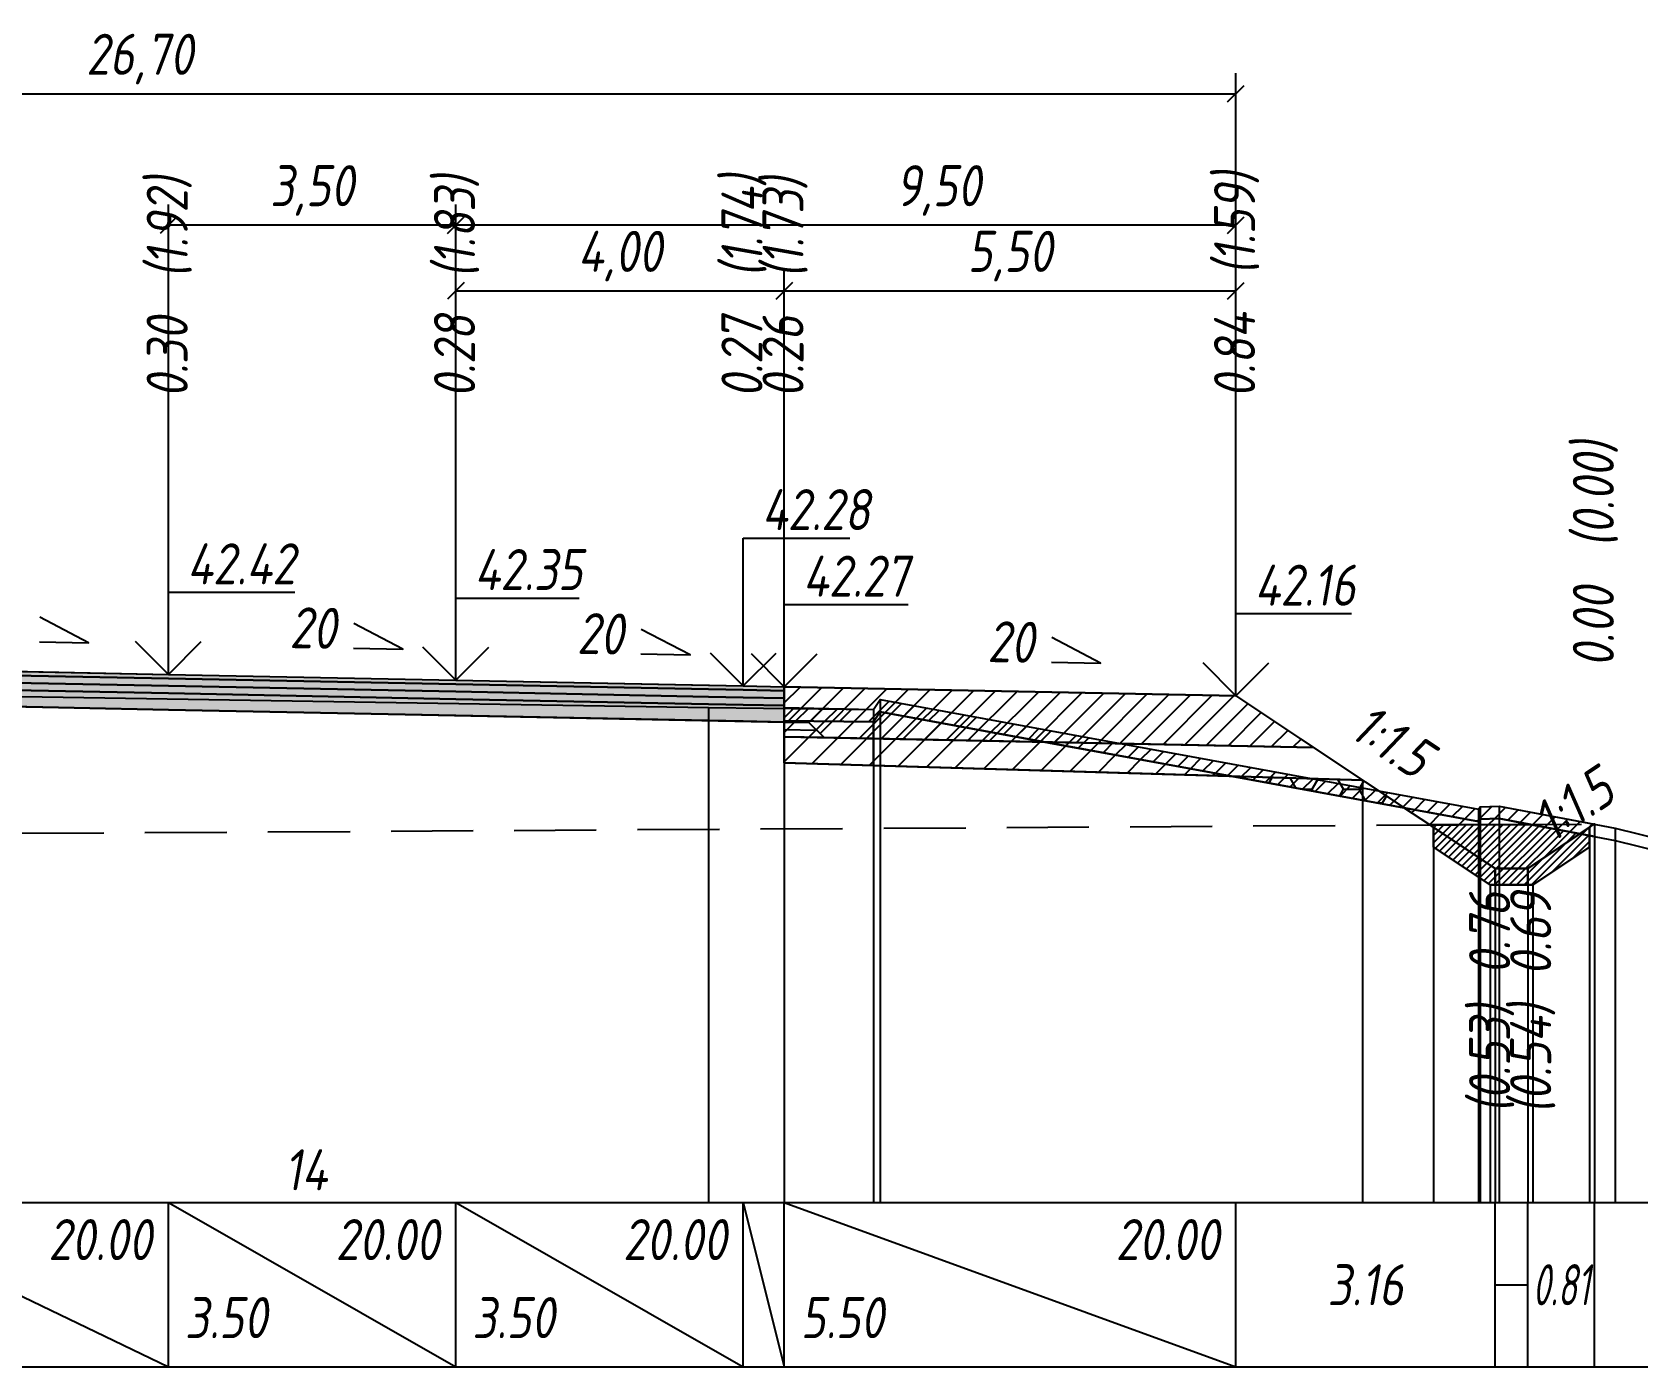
# Model space of a CAD drawing. Extents: x -717 to 1451, y -133302 to 233.
# Drawn here: x 194.5 to 292.2, y -112946 to -112864.7 of the extents above; entities that cross this region are included whole.
import ezdxf
from ezdxf.enums import TextEntityAlignment as Align

# ---------------------------------------------------------------- set-up
doc = ezdxf.new("R2010")
doc.units = 0
doc.linetypes.add('штриховая', pattern=[0.75, 0.5, -0.25])
for name, color, linetype in [('Интерполированный поперечник', 2, 'Continuous'), ('Код_514', 1, 'Continuous'), ('Контур_0', 7, 'Continuous'), ('Контур_2521', 7, 'Continuous'), ('Контур_2564', 7, 'Continuous'), ('Контур_2660', 7, 'Continuous'), ('Контур_2665', 7, 'Continuous'), ('Контур_400', 7, 'Continuous'), ('Контур_508', 7, 'Continuous'), ('Контур_512', 7, 'Continuous'), ('Контур_513', 7, 'Continuous'), ('Контур_818', 7, 'Continuous'), ('Красный поперечник', 1, 'Continuous'), ('Объём_2501', 7, 'Continuous'), ('Объём_2564', 7, 'Continuous'), ('Объём_2650', 7, 'Continuous'), ('Объём_2660', 7, 'Continuous'), ('Объём_2661', 7, 'Continuous'), ('Объём_2663', 7, 'Continuous'), ('Объём_2664', 7, 'Continuous'), ('Объём_2665', 7, 'Continuous'), ('Объём_2666', 7, 'Continuous'), ('Откосы', 7, 'Continuous'), ('Отметки покрытия', 7, 'Continuous'), ('Рабочие отметки', 7, 'Continuous'), ('Рабочие отметки доп.', 7, 'Continuous'), ('Слои выравнивания', 7, 'Continuous'), ('Таблица', 7, 'Continuous'), ('Уклоны проезжей части', 7, 'Continuous'), ('Черный поперечник', 3, 'Continuous')]:
    doc.layers.add(name, color=color, linetype=linetype)
for name, color, linetype, true_color in [('Контур_2540', 2, 'Continuous', 0xffff00), ('Контур_2560', 2, 'Continuous', 0xffff00), ('Контур_2561', 7, 'Continuous', 0xff8040), ('Контур_2562', 3, 'Continuous', 0x00ff00), ('Контур_2563', 7, 'Continuous', 0xff8000), ('Контур_2570', 7, 'Continuous', 0x80ff00), ('Контур_2583', 3, 'Continuous', 0x00ff00), ('Контур_2584', 3, 'Continuous', 0x00ff00), ('Контур_2725', 7, 'Continuous', 0x323232), ('Контур_2736', 4, 'Continuous', 0x00ffff), ('Контур_2737', 4, 'Continuous', 0x00ffff), ('Контур_2738', 4, 'Continuous', 0x00ffff), ('Контур_2739', 4, 'Continuous', 0x00ffff), ('Контур_2741', 4, 'Continuous', 0x00ffff), ('Контур_2742', 4, 'Continuous', 0x00ffff), ('Контур_2743', 4, 'Continuous', 0x00ffff), ('Контур_2744', 7, 'Continuous', 0xa4ffff), ('Контур_2745', 7, 'Continuous', 0xa4ffff), ('Контур_2747', 4, 'Continuous', 0x00ffff), ('Контур_2748', 4, 'Continuous', 0x00ffff), ('Контур_2749', 4, 'Continuous', 0x00ffff), ('Контур_2750', 4, 'Continuous', 0x00ffff), ('Контур_2751', 4, 'Continuous', 0x00ffff), ('Контур_2752', 4, 'Continuous', 0x00ffff), ('Контур_2760', 7, 'Continuous', 0x323232), ('Контур_2761', 7, 'Continuous', 0x323232), ('Контур_2762', 7, 'Continuous', 0x323232), ('Контур_2763', 7, 'Continuous', 0x323232), ('Контур_402', 7, 'Continuous', 0xff6464), ('Контур_703', 4, 'Continuous', 0x00ffff), ('Контур_705', 4, 'Continuous', 0x00ffff), ('Контур_707', 4, 'Continuous', 0x00ffff), ('Контур_720', 131, 'Continuous', 0xaaffff), ('Объём_2520', 7, 'Continuous', 0x80ffff), ('Объём_2540', 2, 'Continuous', 0xffff00), ('Объём_2560', 2, 'Continuous', 0xffff00), ('Объём_2561', 7, 'Continuous', 0xff8040), ('Объём_2562', 3, 'Continuous', 0x00ff00), ('Объём_2563', 7, 'Continuous', 0xff8000), ('Объём_2570', 7, 'Continuous', 0x80ff00), ('Объём_2583', 3, 'Continuous', 0x00ff00), ('Объём_2584', 3, 'Continuous', 0x00ff00), ('Объём_2593', 3, 'Continuous', 0x00ff00), ('Объём_2597', 3, 'Continuous', 0x00ff00), ('Объём_2600', 7, 'Continuous', 0x808000), ('Объём_2620', 2, 'Continuous', 0xffff00), ('Объём_2746', 2, 'Continuous', 0xffff00)]:
    doc.layers.add(name, color=color, linetype=linetype, true_color=true_color)
doc.styles.get("Standard").update_dxf_attribs({"font": 'txt', "height": 2.5})
doc.styles.add('М', font='romand.shx', dxfattribs={"width": 0.8, "oblique": 10, "height": 2.5})
doc.dimstyles.new('ISO-25', dxfattribs={"dimtxt": 2.5, "dimasz": 2.5, "dimexe": 1.25, "dimexo": 0.625, "dimtad": 1, "dimtxsty": 'Standard', "dimcen": 2.5, "dimadec": 0, "dimazin": 0, "dimtfac": 1, "dimtmove": 0, "dimatfit": 3, "dimfxl": 1, "dimarcsym": 0})

# ---------------------------------------------------------------- blocks, each defined once
blk = doc.blocks.new('_Oblique')
at = {"color": 0, "linetype": 'ByBlock', "lineweight": -2}
blk.add_line((-0.5, -0.5), (0.5, 0.5), dxfattribs=at)
blk = doc.blocks.new('*D2320')
at = {"color": 0, "lineweight": -2, "transparency": 16777216}
for p, q in [((240.265, -112904.022), (240.265, -112879.232)), ((267.765, -112904.572), (267.765, -112879.232)), ((240.265, -112880.482), (267.765, -112880.482))]:
    blk.add_line(p, q, dxfattribs=at)
at = {"layer": 'Defpoints', "color": 0, "transparency": 16777216}
for p in [(267.765, -112880.482), (240.265, -112904.647), (267.765, -112905.197)]:
    blk.add_point(p, dxfattribs=at)
at = {"color": 0, "lineweight": -2, "transparency": 16777216, "rotation": 180}
blk.add_blockref('_Oblique', (240.265, -112880.482), dxfattribs=at)
at = {"color": 0, "lineweight": -2, "transparency": 16777216}
blk.add_blockref('_Oblique', (267.765, -112880.482), dxfattribs=at)
at = {"color": 0, "transparency": 16777216, "insert": (254.015, -112878.369), "char_height": 2.5, "width": 9.58333, "attachment_point": 5, "style": 'М'}
blk.add_mtext('5,50', dxfattribs=at)
blk = doc.blocks.new('*D2322')
at = {"color": 0, "lineweight": -2, "transparency": 16777216}
for p, q in [((220.265, -112903.622), (220.265, -112879.232)), ((240.265, -112904.022), (240.265, -112879.232)), ((220.265, -112880.482), (240.265, -112880.482))]:
    blk.add_line(p, q, dxfattribs=at)
at = {"layer": 'Defpoints', "color": 0, "transparency": 16777216}
for p in [(240.265, -112880.482), (220.265, -112904.247), (240.265, -112904.647)]:
    blk.add_point(p, dxfattribs=at)
at = {"color": 0, "lineweight": -2, "transparency": 16777216, "rotation": 180}
blk.add_blockref('_Oblique', (220.265, -112880.482), dxfattribs=at)
at = {"color": 0, "lineweight": -2, "transparency": 16777216}
blk.add_blockref('_Oblique', (240.265, -112880.482), dxfattribs=at)
at = {"color": 0, "transparency": 16777216, "insert": (230.265, -112878.369), "char_height": 2.5, "width": 9.16667, "attachment_point": 5, "style": 'М'}
blk.add_mtext('4,00', dxfattribs=at)
blk = doc.blocks.new('*D2324')
at = {"color": 0, "lineweight": -2, "transparency": 16777216}
for p, q in [((202.765, -112903.272), (202.765, -112875.232)), ((220.265, -112903.622), (220.265, -112875.232)), ((220.265, -112876.482), (202.765, -112876.482))]:
    blk.add_line(p, q, dxfattribs=at)
at = {"layer": 'Defpoints', "color": 0, "transparency": 16777216}
for p in [(202.765, -112876.482), (202.765, -112903.897), (220.265, -112904.247)]:
    blk.add_point(p, dxfattribs=at)
at = {"color": 0, "lineweight": -2, "transparency": 16777216, "rotation": 180}
blk.add_blockref('_Oblique', (202.765, -112876.482), dxfattribs=at)
at = {"color": 0, "lineweight": -2, "transparency": 16777216}
blk.add_blockref('_Oblique', (220.265, -112876.482), dxfattribs=at)
at = {"color": 0, "transparency": 16777216, "insert": (211.515, -112874.369), "char_height": 2.5, "width": 9.58333, "attachment_point": 5, "style": 'М'}
blk.add_mtext('3,50', dxfattribs=at)
blk = doc.blocks.new('*D2325')
at = {"color": 0, "lineweight": -2, "transparency": 16777216}
for p, q in [((220.265, -112903.622), (220.265, -112875.232)), ((267.765, -112904.572), (267.765, -112875.232)), ((267.765, -112876.482), (220.265, -112876.482))]:
    blk.add_line(p, q, dxfattribs=at)
at = {"layer": 'Defpoints', "color": 0, "transparency": 16777216}
for p in [(220.265, -112876.482), (220.265, -112904.247), (267.765, -112905.197)]:
    blk.add_point(p, dxfattribs=at)
at = {"color": 0, "lineweight": -2, "transparency": 16777216, "rotation": 180}
blk.add_blockref('_Oblique', (220.265, -112876.482), dxfattribs=at)
at = {"color": 0, "lineweight": -2, "transparency": 16777216}
blk.add_blockref('_Oblique', (267.765, -112876.482), dxfattribs=at)
at = {"color": 0, "transparency": 16777216, "insert": (249.654, -112874.369), "char_height": 2.5, "width": 9.58333, "attachment_point": 5, "style": 'М'}
blk.add_mtext('9,50', dxfattribs=at)
blk = doc.blocks.new('*D2327')
at = {"color": 0, "lineweight": -2, "transparency": 16777216}
for p, q in [((134.265, -112903.952), (134.265, -112867.232)), ((267.765, -112904.572), (267.765, -112867.232)), ((134.265, -112868.482), (267.765, -112868.482))]:
    blk.add_line(p, q, dxfattribs=at)
at = {"layer": 'Defpoints', "color": 0, "transparency": 16777216}
for p in [(267.765, -112868.482), (134.265, -112904.577), (267.765, -112905.197)]:
    blk.add_point(p, dxfattribs=at)
at = {"color": 0, "lineweight": -2, "transparency": 16777216, "rotation": 180}
blk.add_blockref('_Oblique', (134.265, -112868.482), dxfattribs=at)
at = {"color": 0, "lineweight": -2, "transparency": 16777216}
blk.add_blockref('_Oblique', (267.765, -112868.482), dxfattribs=at)
at = {"color": 0, "transparency": 16777216, "insert": (201.015, -112866.369), "char_height": 2.5, "width": 12.08333, "attachment_point": 5, "style": 'М'}
blk.add_mtext('26,70', dxfattribs=at)

msp = doc.modelspace()

# ---------------------------------------------------------------- hatches: boundary and pattern name
at = {"layer": 'Объём_2563'}
h = msp.add_hatch(dxfattribs=at)
h.set_pattern_fill('ANSI31', color=256, scale=0.3)
h.paths.add_polyline_path([(242.684, -112907.683), (241.765, -112906.765), (240.265, -112906.735), (240.265, -112904.585), (267.765, -112905.135), (272.482, -112908.279)])
at = {"layer": 'Объём_2570'}
h = msp.add_hatch(dxfattribs=at)
h.set_pattern_fill('ANSI31', color=256, scale=0.2)
h.paths.add_polyline_path([(289.611, -112913.708), (283.808, -112912.615), (282.634, -112912.647), (282.545, -112912.786), (246.097, -112906.119), (245.693, -112906.726), (240.265, -112906.658), (240.265, -112905.85), (245.693, -112905.976), (246.097, -112905.369), (282.545, -112912.036), (282.634, -112911.897), (283.808, -112911.865), (289.611, -112912.958)])
at = {"layer": 'Объём_2600'}
h = msp.add_hatch(dxfattribs=at)
h.set_pattern_fill('ANSI31', color=6, scale=0.4)
h.paths.add_polyline_path([(256.362, -112907.997), (267.501, -112910.034), (240.265, -112909.217), (240.265, -112906.658), (245.693, -112906.726), (246.097, -112906.119)])
h = msp.add_hatch(dxfattribs=at)
h.set_pattern_fill('HONEY', color=5, scale=0.3)
h.paths.add_polyline_path([(267.501, -112910.034), (275.474, -112910.273), (277.993, -112911.953)])
h = msp.add_hatch(dxfattribs=at)
h.set_pattern_fill('ANSI31', color=6, scale=0.4)
h.paths.add_polyline_path([(283.808, -112912.615), (285.674, -112912.967), (279.568, -112913.003), (277.993, -112911.953), (282.545, -112912.786), (282.634, -112912.647)])
h = msp.add_hatch(dxfattribs=at)
h.set_pattern_fill('HONEY', color=5, scale=0.3)
h.paths.add_polyline_path([(289.295, -112913.648), (289.295, -112913.154), (289.611, -112912.943), (289.611, -112913.708)])
at = {"layer": 'Объём_2620'}
h = msp.add_hatch(dxfattribs=at)
h.set_pattern_fill('ANSI31', color=2, scale=0.1)
h.paths.add_polyline_path([(280.986, -112912.994), (285.674, -112912.967), (289.295, -112913.648), (289.295, -112914.356), (285.847, -112916.654), (283.242, -112916.654), (279.795, -112914.356), (279.795, -112913.154), (279.568, -112913.003)])
at = {"layer": 'Слои выравнивания'}
for color, points in [(2, [(182.015, -112903.42), (191.253, -112903.604), (202.765, -112903.835), (220.265, -112904.185), (235.651, -112904.492), (237.765, -112904.535), (240.265, -112904.585), (240.265, -112904.835), (237.765, -112904.785), (235.651, -112904.742), (220.265, -112904.435), (202.765, -112904.085), (191.253, -112903.854), (182.015, -112903.67)]), (3, [(182.015, -112903.67), (191.253, -112903.854), (202.765, -112904.085), (220.265, -112904.435), (235.651, -112904.742), (237.765, -112904.785), (240.265, -112904.835), (240.265, -112905.285), (237.765, -112905.235), (235.651, -112905.192), (220.265, -112904.885), (202.765, -112904.535), (191.253, -112904.304), (182.015, -112904.12)]), (4, [(182.015, -112904.12), (191.253, -112904.304), (202.765, -112904.535), (220.265, -112904.885), (235.651, -112905.192), (237.765, -112905.235), (240.265, -112905.285), (240.265, -112905.735), (237.765, -112905.685), (235.651, -112905.642), (220.265, -112905.335), (202.765, -112904.985), (191.253, -112904.754), (182.015, -112904.57)]), (5, [(182.015, -112904.57), (191.253, -112904.754), (202.765, -112904.985), (220.265, -112905.335), (235.651, -112905.642), (237.765, -112905.685), (240.265, -112905.735), (240.265, -112906.735), (237.765, -112906.685), (235.651, -112906.642), (220.265, -112906.335), (202.765, -112905.985), (191.253, -112905.754), (182.015, -112905.57)])]:
    msp.add_hatch(color=color, dxfattribs=at).paths.add_polyline_path(points)

# ---------------------------------------------------------------- linework, layer by layer
at = {"layer": 'Интерполированный поперечник', "linetype": 'штриховая', "ltscale": 10, "flags": 128}
msp.add_lwpolyline([(118.822, -112913.955), (289.611, -112912.943)], dxfattribs=at)
at = {"layer": 'Код_514'}
for p, q in [((182.015, -112936), (202.765, -112946)), ((202.765, -112946), (202.765, -112936)), ((202.765, -112936), (220.265, -112946)), ((220.265, -112946), (220.265, -112936)), ((220.265, -112936), (237.765, -112946)), ((237.765, -112946), (237.765, -112936)), ((237.765, -112936), (240.265, -112946)), ((240.265, -112946), (240.265, -112936)), ((240.265, -112936), (267.765, -112946)), ((267.765, -112946), (267.765, -112936)), ((283.545, -112946), (283.545, -112936)), ((285.545, -112946), (285.545, -112936)), ((289.611, -112946), (289.611, -112936)), ((283.545, -112941), (285.545, -112941))]:
    msp.add_line(p, q, dxfattribs=at)
at = {"layer": 'Контур_0', "flags": 128}
for points in [[(267.765, -112905.135), (279.568, -112913.003), (279.568, -112913.003), (279.568, -112913.003), (279.568, -112913.003), (279.568, -112913.003), (279.568, -112913.003), (279.568, -112913.003), (279.568, -112913.003), (279.568, -112913.003), (279.568, -112913.003), (279.568, -112913.003), (279.568, -112913.003), (279.568, -112913.003), (279.568, -112913.003), (283.545, -112915.654)], [(267.765, -112905.135), (279.568, -112913.003), (279.568, -112913.003), (279.568, -112913.003), (279.568, -112913.003), (279.568, -112913.003), (279.568, -112913.003), (279.568, -112913.003), (279.568, -112913.003), (279.568, -112913.003), (279.568, -112913.003), (279.568, -112913.003), (279.568, -112913.003), (279.568, -112913.003), (279.568, -112913.003), (283.545, -112915.654), (285.545, -112915.654), (289.611, -112912.943), (289.611, -112912.943), (289.611, -112912.943), (289.611, -112912.943), (289.611, -112912.943), (289.611, -112912.943), (289.611, -112912.943), (289.611, -112912.943), (289.611, -112912.943), (289.611, -112912.943), (289.611, -112912.943), (289.611, -112912.943), (289.611, -112912.943)], [(240.265, -112907.635), (240.265, -112906.735), (241.765, -112906.765), (242.684, -112907.683), (240.265, -112907.635), (240.265, -112907.635)], [(240.265, -112906.735), (241.765, -112906.765), (242.684, -112907.683), (272.482, -112908.279)]]:
    msp.add_lwpolyline(points, dxfattribs=at)
at = {"layer": 'Контур_2521', "color": 250, "flags": 128}
msp.add_lwpolyline([(240.265, -112907.185), (242.225, -112907.224)], dxfattribs=at)
at = {"layer": 'Контур_2540', "flags": 128}
msp.add_lwpolyline([(240.265, -112907.635), (272.482, -112908.279), (275.474, -112910.273), (240.265, -112909.217), (240.265, -112907.635), (240.265, -112907.635)], dxfattribs=at)
at = {"layer": 'Контур_2560', "flags": 128}
msp.add_lwpolyline([(240.265, -112904.585), (267.765, -112905.135), (267.765, -112905.135), (267.765, -112905.135)], dxfattribs=at)
at = {"layer": 'Контур_2561', "flags": 128}
msp.add_lwpolyline([(240.265, -112904.585), (240.265, -112904.585), (267.765, -112905.135), (267.765, -112905.135), (240.265, -112904.585)], dxfattribs=at)
at = {"layer": 'Контур_2562', "flags": 128}
msp.add_lwpolyline([(267.765, -112905.135), (267.765, -112905.135), (267.765, -112905.135), (267.765, -112905.135), (267.765, -112905.135)], dxfattribs=at)
at = {"layer": 'Контур_2563', "flags": 128}
msp.add_lwpolyline([(242.684, -112907.683), (241.765, -112906.765), (240.265, -112906.735), (240.265, -112904.585), (267.765, -112905.135), (272.482, -112908.279), (242.684, -112907.683), (242.684, -112907.683)], dxfattribs=at)
at = {"layer": 'Контур_2564', "flags": 128}
msp.add_lwpolyline([(240.265, -112904.585), (267.765, -112905.135)], dxfattribs=at)
at = {"layer": 'Контур_2570', "flags": 128}
msp.add_lwpolyline([(240.265, -112906.658), (245.693, -112906.726), (246.097, -112906.119), (282.545, -112912.786), (282.634, -112912.647), (283.808, -112912.615), (290.871, -112913.945), (296.548, -112915.346), (301.136, -112916.076), (314.611, -112916.062)], dxfattribs=at)
at = {"layer": 'Контур_2583', "flags": 128}
for points in [[(283.545, -112915.654), (279.795, -112913.154), (279.795, -112914.356), (283.242, -112916.654), (283.545, -112916.654), (283.545, -112915.654)], [(289.295, -112914.356), (289.295, -112913.154), (285.545, -112915.654), (285.545, -112916.654), (285.847, -112916.654), (289.295, -112914.356)]]:
    msp.add_lwpolyline(points, dxfattribs=at)
at = {"layer": 'Контур_2584', "flags": 128}
msp.add_lwpolyline([(283.545, -112915.654), (283.545, -112916.654), (285.545, -112916.654), (285.545, -112915.654), (283.545, -112915.654)], dxfattribs=at)
at = {"layer": 'Контур_2660', "flags": 128}
msp.add_lwpolyline([(240.265, -112909.217), (275.474, -112910.273)], dxfattribs=at)
at = {"layer": 'Контур_2665', "flags": 128}
msp.add_lwpolyline([(267.765, -112905.135), (267.765, -112905.135)], dxfattribs=at)
at = {"layer": 'Контур_2725', "flags": 128}
msp.add_lwpolyline([(141.265, -112906.385), (143.765, -112906.335), (152.003, -112906.17), (161.265, -112905.985), (182.015, -112905.57), (191.253, -112905.754), (202.765, -112905.985), (220.265, -112906.335), (235.651, -112906.642), (237.765, -112906.685), (240.265, -112906.735)], dxfattribs=at)
at = {"layer": 'Контур_2736', "flags": 128}
for points in [[(267.765, -112905.135), (279.568, -112913.003)], [(279.568, -112913.003), (283.545, -112915.654)]]:
    msp.add_lwpolyline(points, dxfattribs=at)
at = {"layer": 'Контур_2737', "flags": 128}
msp.add_lwpolyline([(279.568, -112913.003), (279.568, -112913.003)], dxfattribs=at)
at = {"layer": 'Контур_2738', "flags": 128}
msp.add_lwpolyline([(279.568, -112913.003), (279.568, -112913.003)], dxfattribs=at)
at = {"layer": 'Контур_2739', "flags": 128}
msp.add_lwpolyline([(279.568, -112913.003), (279.568, -112913.003)], dxfattribs=at)
at = {"layer": 'Контур_2741', "flags": 128}
msp.add_lwpolyline([(289.611, -112912.943), (289.611, -112912.943)], dxfattribs=at)
at = {"layer": 'Контур_2742', "flags": 128}
msp.add_lwpolyline([(289.611, -112912.943), (289.611, -112912.943)], dxfattribs=at)
at = {"layer": 'Контур_2743', "flags": 128}
msp.add_lwpolyline([(289.611, -112912.943), (289.611, -112912.943)], dxfattribs=at)
at = {"layer": 'Контур_2744', "flags": 128}
msp.add_lwpolyline([(289.611, -112912.943), (289.611, -112912.943)], dxfattribs=at)
msp.add_lwpolyline([(289.611, -112912.943), (289.611, -112912.943)], dxfattribs=at)
msp.add_lwpolyline([(289.611, -112912.943), (289.611, -112912.943)], dxfattribs=at)
msp.add_lwpolyline([(289.611, -112912.943), (289.611, -112912.943)], dxfattribs=at)
msp.add_lwpolyline([(289.611, -112912.943), (289.611, -112912.943)], dxfattribs=at)
msp.add_lwpolyline([(289.611, -112912.943), (289.611, -112912.943)], dxfattribs=at)
at = {"layer": 'Контур_2745', "flags": 128}
msp.add_lwpolyline([(279.568, -112913.003), (279.568, -112913.003)], dxfattribs=at)
msp.add_lwpolyline([(279.568, -112913.003), (279.568, -112913.003)], dxfattribs=at)
msp.add_lwpolyline([(279.568, -112913.003), (279.568, -112913.003)], dxfattribs=at)
msp.add_lwpolyline([(279.568, -112913.003), (279.568, -112913.003)], dxfattribs=at)
msp.add_lwpolyline([(279.568, -112913.003), (279.568, -112913.003)], dxfattribs=at)
msp.add_lwpolyline([(279.568, -112913.003), (279.568, -112913.003)], dxfattribs=at)
at = {"layer": 'Контур_2747', "flags": 128}
msp.add_lwpolyline([(279.568, -112913.003), (279.568, -112913.003)], dxfattribs=at)
at = {"layer": 'Контур_2748', "flags": 128}
msp.add_lwpolyline([(279.568, -112913.003), (279.568, -112913.003)], dxfattribs=at)
at = {"layer": 'Контур_2749', "flags": 128}
msp.add_lwpolyline([(279.568, -112913.003), (279.568, -112913.003)], dxfattribs=at)
at = {"layer": 'Контур_2750', "flags": 128}
msp.add_lwpolyline([(289.611, -112912.943), (289.611, -112912.943)], dxfattribs=at)
at = {"layer": 'Контур_2751', "flags": 128}
msp.add_lwpolyline([(289.611, -112912.943), (289.611, -112912.943)], dxfattribs=at)
at = {"layer": 'Контур_2752', "flags": 128}
msp.add_lwpolyline([(289.611, -112912.943), (289.611, -112912.943)], dxfattribs=at)
at = {"layer": 'Контур_2760', "flags": 128}
msp.add_lwpolyline([(141.265, -112904.235), (143.765, -112904.185), (152.003, -112904.02), (161.265, -112903.835), (182.015, -112903.42), (191.253, -112903.604), (202.765, -112903.835), (220.265, -112904.185), (235.651, -112904.492), (237.765, -112904.535), (240.265, -112904.585)], dxfattribs=at)
at = {"layer": 'Контур_2761', "flags": 128}
msp.add_lwpolyline([(141.265, -112904.485), (143.765, -112904.435), (152.003, -112904.27), (161.265, -112904.085), (182.015, -112903.67), (191.253, -112903.854), (202.765, -112904.085), (220.265, -112904.435), (235.651, -112904.742), (237.765, -112904.785), (240.265, -112904.835)], dxfattribs=at)
at = {"layer": 'Контур_2762', "flags": 128}
msp.add_lwpolyline([(141.265, -112904.935), (143.765, -112904.885), (152.003, -112904.72), (161.265, -112904.535), (182.015, -112904.12), (191.253, -112904.304), (202.765, -112904.535), (220.265, -112904.885), (235.651, -112905.192), (237.765, -112905.235), (240.265, -112905.285)], dxfattribs=at)
at = {"layer": 'Контур_2763', "flags": 128}
msp.add_lwpolyline([(141.265, -112905.385), (143.765, -112905.335), (152.003, -112905.17), (161.265, -112904.985), (182.015, -112904.57), (191.253, -112904.754), (202.765, -112904.985), (220.265, -112905.335), (235.651, -112905.642), (237.765, -112905.685), (240.265, -112905.735)], dxfattribs=at)
at = {"layer": 'Контур_400', "flags": 128}
msp.add_lwpolyline([(182.015, -112903.42), (202.765, -112903.835), (220.265, -112904.185), (220.265, -112904.185), (220.265, -112904.185), (220.265, -112904.185), (220.265, -112904.185), (237.765, -112904.535), (240.265, -112904.585)], dxfattribs=at)
at = {"layer": 'Контур_402', "flags": 128}
msp.add_lwpolyline([(127.374, -112909.109), (141.265, -112908.692), (141.265, -112906.385), (182.015, -112905.57), (240.265, -112906.735), (240.265, -112909.217), (275.474, -112910.273)], dxfattribs=at)
at = {"layer": 'Контур_508', "flags": 128}
msp.add_lwpolyline([(105, -112909.309), (115.037, -112916), (117.037, -112916), (127.374, -112909.109), (141.265, -112908.692), (141.265, -112906.385), (182.015, -112905.57), (240.265, -112906.735), (240.265, -112909.217), (275.474, -112910.273), (279.795, -112913.154), (279.795, -112914.356), (283.242, -112916.654), (283.545, -112916.654), (285.545, -112916.654), (285.847, -112916.654), (289.295, -112914.356), (289.295, -112913.154), (289.611, -112912.943)], dxfattribs=at)
at = {"layer": 'Контур_512', "flags": 128}
msp.add_lwpolyline([(240.265, -112909.217), (275.474, -112910.273), (279.795, -112913.154), (279.795, -112914.356), (283.242, -112916.654), (283.545, -112916.654), (285.545, -112916.654), (285.847, -112916.654), (289.295, -112914.356), (289.295, -112913.154), (289.611, -112912.943)], dxfattribs=at)
at = {"layer": 'Контур_513', "flags": 128}
msp.add_lwpolyline([(105, -112909.309), (115.037, -112916), (117.037, -112916), (127.374, -112909.109), (141.265, -112908.692), (141.265, -112906.385), (182.015, -112905.57), (240.265, -112906.735), (240.265, -112909.217), (275.474, -112910.273), (279.795, -112913.154), (279.795, -112914.356), (283.242, -112916.654), (283.545, -112916.654), (285.545, -112916.654), (285.847, -112916.654), (289.295, -112914.356), (289.295, -112913.154), (289.611, -112912.943)], dxfattribs=at)
at = {"layer": 'Контур_703', "flags": 128}
msp.add_lwpolyline([(267.765, -112905.135), (279.568, -112913.003)], dxfattribs=at)
at = {"layer": 'Контур_705', "flags": 128}
msp.add_lwpolyline([(279.568, -112913.003), (279.568, -112913.003)], dxfattribs=at)
at = {"layer": 'Контур_707', "flags": 128}
msp.add_lwpolyline([(285.545, -112915.654), (289.611, -112912.943)], dxfattribs=at)
at = {"layer": 'Контур_720', "flags": 128}
msp.add_lwpolyline([(283.545, -112915.654), (285.545, -112915.654)], dxfattribs=at)
at = {"layer": 'Контур_818', "flags": 128}
msp.add_lwpolyline([(240.265, -112906.658), (245.693, -112906.726), (246.097, -112906.119), (282.545, -112912.786), (282.634, -112912.647), (283.808, -112912.615), (289.611, -112913.708)], dxfattribs=at)
at = {"layer": 'Красный поперечник'}
for p, q in [((182.015, -112903.42), (202.765, -112903.835)), ((202.765, -112903.835), (220.265, -112904.185)), ((220.265, -112904.185), (237.765, -112904.535)), ((237.765, -112904.535), (240.265, -112904.585)), ((240.265, -112904.585), (267.765, -112905.135)), ((267.765, -112905.135), (283.545, -112915.654)), ((240.265, -112909.217), (240.265, -112936)), ((275.474, -112910.273), (275.474, -112936)), ((279.795, -112913.154), (279.795, -112936)), ((285.545, -112915.654), (289.611, -112912.943)), ((289.295, -112913.154), (289.295, -112936)), ((289.611, -112912.943), (289.611, -112936)), ((279.795, -112914.356), (279.795, -112936)), ((289.295, -112914.356), (289.295, -112936)), ((283.545, -112915.654), (285.545, -112915.654)), ((283.242, -112916.654), (283.242, -112936)), ((283.545, -112916.654), (283.545, -112936)), ((285.545, -112916.654), (285.545, -112936)), ((285.847, -112916.654), (285.847, -112936))]:
    msp.add_line(p, q, dxfattribs=at)
at = {"layer": 'Объём_2501', "flags": 128}
msp.add_lwpolyline([(182.015, -112903.42), (202.765, -112903.835), (220.265, -112904.185), (220.265, -112904.185), (220.265, -112904.185), (220.265, -112904.185), (220.265, -112904.185), (237.765, -112904.535), (240.265, -112904.585)], dxfattribs=at)
at = {"layer": 'Объём_2520', "color": 250, "flags": 128}
msp.add_lwpolyline([(240.265, -112907.635), (240.265, -112906.735), (241.765, -112906.765), (242.684, -112907.683), (240.265, -112907.635), (240.265, -112907.635)], dxfattribs=at)
at = {"layer": 'Объём_2540', "flags": 128}
msp.add_lwpolyline([(240.265, -112907.635), (272.482, -112908.279), (275.474, -112910.273), (240.265, -112909.217), (240.265, -112907.635), (240.265, -112907.635)], dxfattribs=at)
at = {"layer": 'Объём_2560', "flags": 128}
msp.add_lwpolyline([(240.265, -112904.585), (267.765, -112905.135), (267.765, -112905.135), (267.765, -112905.135)], dxfattribs=at)
at = {"layer": 'Объём_2561', "flags": 128}
msp.add_lwpolyline([(240.265, -112904.585), (240.265, -112904.585), (267.765, -112905.135), (267.765, -112905.135), (240.265, -112904.585)], dxfattribs=at)
at = {"layer": 'Объём_2562', "flags": 128}
msp.add_lwpolyline([(267.765, -112905.135), (267.765, -112905.135), (267.765, -112905.135), (267.765, -112905.135), (267.765, -112905.135)], dxfattribs=at)
at = {"layer": 'Объём_2563', "color": 250, "flags": 128}
msp.add_lwpolyline([(242.684, -112907.683), (241.765, -112906.765), (240.265, -112906.735), (240.265, -112904.585), (267.765, -112905.135), (272.482, -112908.279), (242.684, -112907.683), (242.684, -112907.683)], dxfattribs=at)
at = {"layer": 'Объём_2564', "flags": 128}
msp.add_lwpolyline([(240.265, -112904.585), (267.765, -112905.135)], dxfattribs=at)
at = {"layer": 'Объём_2570', "flags": 128}
msp.add_lwpolyline([(289.611, -112913.708), (283.808, -112912.615), (282.634, -112912.647), (282.545, -112912.786), (246.097, -112906.119), (245.693, -112906.726), (240.265, -112906.658), (240.265, -112906.658), (240.265, -112906.658), (240.265, -112905.85), (240.265, -112905.85), (240.265, -112905.85), (245.693, -112905.976), (246.097, -112905.369), (282.545, -112912.036), (282.634, -112911.897), (283.808, -112911.865), (289.611, -112912.958), (289.611, -112913.708), (289.611, -112913.708)], dxfattribs=at)
at = {"layer": 'Объём_2583', "flags": 128}
for points in [[(283.545, -112915.654), (279.795, -112913.154), (279.795, -112914.356), (283.242, -112916.654), (283.545, -112916.654), (283.545, -112915.654)], [(289.295, -112914.356), (289.295, -112913.154), (285.545, -112915.654), (285.545, -112916.654), (285.847, -112916.654), (289.295, -112914.356)]]:
    msp.add_lwpolyline(points, dxfattribs=at)
at = {"layer": 'Объём_2584', "flags": 128}
msp.add_lwpolyline([(283.545, -112915.654), (283.545, -112916.654), (285.545, -112916.654), (285.545, -112915.654), (283.545, -112915.654)], dxfattribs=at)
at = {"layer": 'Объём_2593', "flags": 128}
for points in [[(279.795, -112913.154), (283.545, -112915.654)], [(285.545, -112915.654), (289.295, -112913.154)]]:
    msp.add_lwpolyline(points, dxfattribs=at)
at = {"layer": 'Объём_2597', "flags": 128}
msp.add_lwpolyline([(283.545, -112915.654), (285.545, -112915.654)], dxfattribs=at)
at = {"layer": 'Объём_2600', "color": 5, "flags": 128}
for points in [[(267.501, -112910.034), (275.474, -112910.273), (277.993, -112911.953), (267.501, -112910.034), (267.501, -112910.034)], [(289.295, -112913.648), (289.295, -112913.154), (289.611, -112912.943), (289.611, -112913.708), (289.295, -112913.648), (289.295, -112913.648)]]:
    msp.add_lwpolyline(points, dxfattribs=at)
at = {"layer": 'Объём_2620', "flags": 128}
msp.add_lwpolyline([(280.986, -112912.994), (285.674, -112912.967), (289.295, -112913.648), (289.295, -112914.356), (285.847, -112916.654), (283.242, -112916.654), (279.795, -112914.356), (279.795, -112913.154), (279.568, -112913.003), (280.986, -112912.994), (280.986, -112912.994)], dxfattribs=at)
at = {"layer": 'Объём_2650', "color": 6, "flags": 128}
for points in [[(256.362, -112907.997), (267.501, -112910.034), (240.265, -112909.217), (240.265, -112906.658), (245.693, -112906.726), (246.097, -112906.119), (256.362, -112907.997), (256.362, -112907.997)], [(283.808, -112912.615), (285.674, -112912.967), (279.568, -112913.003), (277.993, -112911.953), (282.545, -112912.786), (282.634, -112912.647), (283.808, -112912.615), (283.808, -112912.615)]]:
    msp.add_lwpolyline(points, dxfattribs=at)
at = {"layer": 'Объём_2660', "flags": 128}
msp.add_lwpolyline([(240.265, -112909.217), (275.474, -112910.273)], dxfattribs=at)
at = {"layer": 'Объём_2661', "flags": 128}
msp.add_lwpolyline([(267.765, -112905.135), (279.568, -112913.003)], dxfattribs=at)
at = {"layer": 'Объём_2663', "flags": 128}
for points in [[(279.568, -112913.003), (283.545, -112915.654)], [(285.545, -112915.654), (289.611, -112912.943)]]:
    msp.add_lwpolyline(points, dxfattribs=at)
at = {"layer": 'Объём_2664', "flags": 128}
msp.add_lwpolyline([(283.545, -112915.654), (285.545, -112915.654)], dxfattribs=at)
at = {"layer": 'Объём_2665', "flags": 128}
msp.add_lwpolyline([(267.765, -112905.135), (267.765, -112905.135)], dxfattribs=at)
at = {"layer": 'Объём_2666', "flags": 128}
msp.add_lwpolyline([(267.765, -112905.135), (279.568, -112913.003)], dxfattribs=at)
at = {"layer": 'Объём_2746', "flags": 128}
for points in [[(245.693, -112909.38), (245.693, -112906.726), (246.097, -112906.119), (267.501, -112910.034), (245.693, -112909.38), (245.693, -112909.38)], [(289.295, -112913.648), (289.295, -112914.356), (285.847, -112916.654), (283.242, -112916.654), (279.795, -112914.356), (279.795, -112913.154), (283.545, -112915.654), (285.545, -112915.654), (288.716, -112913.539), (289.295, -112913.648), (289.295, -112913.648)]]:
    msp.add_lwpolyline(points, dxfattribs=at)
at = {"layer": 'Откосы', "color": 1, "flags": 128}
for points in [[(194.904, -112901.86), (197.903, -112901.92), (194.934, -112900.361)], [(214.029, -112902.243), (217.028, -112902.303), (214.059, -112900.743)], [(231.529, -112902.593), (234.528, -112902.653), (231.559, -112901.093)], [(256.529, -112903.093), (259.528, -112903.153), (256.559, -112901.593)]]:
    msp.add_lwpolyline(points, dxfattribs=at)
at = {"layer": 'Отметки покрытия', "color": 1}
for p, q in [((237.765, -112904.535), (237.765, -112895.535)), ((237.765, -112895.535), (244.265, -112895.535)), ((202.765, -112903.835), (202.765, -112898.835)), ((202.765, -112898.835), (210.465, -112898.835)), ((220.265, -112904.185), (220.265, -112899.185)), ((220.265, -112899.185), (227.765, -112899.185)), ((240.265, -112904.585), (240.265, -112899.585)), ((240.265, -112899.585), (247.815, -112899.585)), ((267.765, -112905.135), (267.765, -112900.135)), ((267.765, -112900.135), (274.815, -112900.135)), ((202.765, -112903.835), (200.765, -112901.835)), ((202.765, -112903.835), (204.765, -112901.835)), ((220.265, -112904.185), (218.265, -112902.185)), ((220.265, -112904.185), (222.265, -112902.185)), ((237.765, -112904.535), (235.765, -112902.535)), ((237.765, -112904.535), (239.765, -112902.535)), ((240.265, -112904.585), (238.265, -112902.585)), ((240.265, -112904.585), (242.265, -112902.585)), ((267.765, -112905.135), (265.765, -112903.135)), ((267.765, -112905.135), (269.765, -112903.135))]:
    msp.add_line(p, q, dxfattribs=at)
at = {"layer": 'Слои выравнивания'}
msp.add_line((240.265, -112904.585), (240.265, -112936), dxfattribs=at)
at = {"layer": 'Слои выравнивания', "color": 2, "flags": 128}
msp.add_lwpolyline([(182.015, -112903.42), (191.253, -112903.604), (202.765, -112903.835), (220.265, -112904.185), (235.651, -112904.492), (237.765, -112904.535), (240.265, -112904.585), (240.265, -112904.835), (237.765, -112904.785), (235.651, -112904.742), (220.265, -112904.435), (202.765, -112904.085), (191.253, -112903.854), (182.015, -112903.67)], close=True, dxfattribs=at)
at = {"layer": 'Слои выравнивания', "color": 3, "flags": 128}
msp.add_lwpolyline([(182.015, -112903.67), (191.253, -112903.854), (202.765, -112904.085), (220.265, -112904.435), (235.651, -112904.742), (237.765, -112904.785), (240.265, -112904.835), (240.265, -112905.285), (237.765, -112905.235), (235.651, -112905.192), (220.265, -112904.885), (202.765, -112904.535), (191.253, -112904.304), (182.015, -112904.12)], close=True, dxfattribs=at)
at = {"layer": 'Слои выравнивания', "color": 4, "flags": 128}
msp.add_lwpolyline([(182.015, -112904.12), (191.253, -112904.304), (202.765, -112904.535), (220.265, -112904.885), (235.651, -112905.192), (237.765, -112905.235), (240.265, -112905.285), (240.265, -112905.735), (237.765, -112905.685), (235.651, -112905.642), (220.265, -112905.335), (202.765, -112904.985), (191.253, -112904.754), (182.015, -112904.57)], close=True, dxfattribs=at)
at = {"layer": 'Слои выравнивания', "color": 5, "flags": 128}
msp.add_lwpolyline([(182.015, -112904.57), (191.253, -112904.754), (202.765, -112904.985), (220.265, -112905.335), (235.651, -112905.642), (237.765, -112905.685), (240.265, -112905.735), (240.265, -112906.735), (237.765, -112906.685), (235.651, -112906.642), (220.265, -112906.335), (202.765, -112905.985), (191.253, -112905.754), (182.015, -112905.57)], close=True, dxfattribs=at)
at = {"layer": 'Таблица'}
for p, q in [((80, -112936), (314.611, -112936)), ((80, -112946), (314.611, -112946))]:
    msp.add_line(p, q, dxfattribs=at)
at = {"layer": 'Черный поперечник', "color": 7}
for p, q in [((246.097, -112905.369), (246.097, -112936)), ((235.651, -112905.85), (235.651, -112936)), ((245.693, -112905.976), (245.693, -112936)), ((282.545, -112912.036), (282.545, -112936)), ((282.634, -112911.897), (282.634, -112936)), ((283.808, -112911.865), (283.808, -112936)), ((290.871, -112913.195), (290.871, -112936))]:
    msp.add_line(p, q, dxfattribs=at)
at = {"layer": 'Черный поперечник', "flags": 128}
msp.add_lwpolyline([(191.253, -112905.142), (235.651, -112905.85), (245.693, -112905.976), (246.097, -112905.369), (282.545, -112912.036), (282.634, -112911.897), (283.808, -112911.865), (290.871, -112913.195), (296.548, -112914.596)], dxfattribs=at)

# ---------------------------------------------------------------- texts
at = {"layer": 'Код_514', "style": 'М', "oblique": 10, "width": 0.8}
for p in [(201.765, -112937), (219.265, -112937), (236.765, -112937), (266.765, -112937)]:
    msp.add_text('20.00', height=2.5, dxfattribs=at).set_placement(p, align=Align.TOP_RIGHT)
at = {"layer": 'Код_514', "style": 'М', "oblique": 10}
for s, width, p in [('3.16', 0.8, (275.655, -112941)), ('0.81', 0.6, (287.578, -112941))]:
    msp.add_text(s, height=2.5, dxfattribs=dict(at, width=width)).set_placement(p, align=Align.MIDDLE_CENTER)
at = {"layer": 'Код_514', "style": 'М', "oblique": 10, "width": 0.8}
for s, p in [('3.50', (203.765, -112945)), ('3.50', (221.265, -112945)), ('5.50', (241.265, -112945))]:
    msp.add_text(s, height=2.5, dxfattribs=at).set_placement(p, align=Align.BOTTOM_LEFT)
at = {"layer": 'Отметки покрытия', "color": 1, "style": 'М', "oblique": 10, "width": 0.8}
for s, p in [('42.28', (238.906, -112895.803)), ('42.42', (203.906, -112899.103)), ('42.35', (221.406, -112899.453)), ('42.27', (241.406, -112899.853)), ('42.16', (268.906, -112900.403))]:
    msp.add_text(s, height=2.5, dxfattribs=at).set_placement(p, align=Align.BOTTOM_LEFT)
at = {"layer": 'Рабочие отметки', "color": 1, "style": 'М', "oblique": 10, "width": 0.8}
for s, p in [('0.30', (202.687, -112886.985)), ('0.28', (220.187, -112886.985)), ('0.27', (237.687, -112886.985)), ('0.26', (240.187, -112886.985)), ('0.84', (267.687, -112886.985)), ('0.00', (289.533, -112903.374))]:
    msp.add_text(s, height=2.5, rotation=90, dxfattribs=at).set_placement(p, align=Align.MIDDLE_LEFT)
for s, p in [('0.76', (283.217, -112917.083)), ('0.69', (285.717, -112917.083))]:
    msp.add_text(s, height=2.5, rotation=90, dxfattribs=at).set_placement(p, align=Align.MIDDLE_RIGHT)
at = {"layer": 'Рабочие отметки доп.', "color": 1, "style": 'М', "oblique": 10, "width": 0.8}
for s, p in [('(1.92)', (202.687, -112879.685)), ('(1.83)', (220.187, -112879.685)), ('(1.74)', (237.687, -112879.635)), ('(1.73)', (240.187, -112879.685)), ('(1.59)', (267.687, -112879.485)), ('(0.00)', (289.533, -112896.074))]:
    msp.add_text(s, height=2.5, rotation=90, dxfattribs=at).set_placement(p, align=Align.MIDDLE_LEFT)
for s, p in [('(0.53)', (283.217, -112923.935)), ('(0.54)', (285.717, -112923.885))]:
    msp.add_text(s, height=2.5, rotation=90, dxfattribs=at).set_placement(p, align=Align.MIDDLE_RIGHT)
at = {"layer": 'Слои выравнивания', "style": 'М', "oblique": 10, "width": 0.8}
msp.add_text('14', height=2.5, dxfattribs=at).set_placement((211.14, -112936), align=Align.BOTTOM_CENTER)
at = {"layer": 'Уклоны проезжей части', "color": 1, "style": 'М', "oblique": 10, "width": 0.8}
for s, rotation, p in [('20', 358.85423, (211.535, -112903.01)), ('20', 358.85423, (229.035, -112903.36)), ('20', 358.85423, (254.035, -112903.86)), ('1:1.5', 326.30994, (276.21, -112909.562)), ('1:1.5', 33.69007, (289.454, -112913.402))]:
    msp.add_text(s, height=2.5, rotation=rotation, dxfattribs=at).set_placement(p, align=Align.BOTTOM_CENTER)

# ---------------------------------------------------------------- dimensions: what is measured, and where the dimension line sits
at = {"color": 5}
for base, p1, p2, picture, middle in [((267.765, -112868.482), (134.265, -112904.577), (267.765, -112905.197), '*D2327', (201.015, -112866.369)), ((240.265, -112880.482), (220.265, -112904.247), (240.265, -112904.647), '*D2322', (230.265, -112878.369)), ((267.765, -112880.482), (240.265, -112904.647), (267.765, -112905.197), '*D2320', (254.015, -112878.369))]:
    dim = msp.add_linear_dim(base=base, p1=p1, p2=p2, angle=180, dimstyle='ISO-25', override={"dimasz": 1, "dimlfac": 0.2, "dimzin": 0, "dimtxsty": 'М', "dimblk1": 'Oblique', "dimblk2": 'Oblique', "dimsah": 1}, dxfattribs=at)
    dim.commit()
    dim.dimension.update_dxf_attribs({"geometry": picture, "text_midpoint": middle})
dim = msp.add_linear_dim(base=(202.765, -112876.482), p1=(220.265, -112904.247), p2=(202.765, -112903.897), dimstyle='ISO-25', override={"dimasz": 1, "dimlfac": 0.2, "dimzin": 0, "dimtxsty": 'М', "dimblk1": 'Oblique', "dimblk2": 'Oblique', "dimsah": 1}, dxfattribs=at)
dim.commit()
dim.dimension.update_dxf_attribs({"geometry": '*D2324', "text_midpoint": (211.515, -112874.369)})
dim = msp.add_linear_dim(base=(220.265, -112876.482), p1=(267.765, -112905.197), p2=(220.265, -112904.247), dimstyle='ISO-25', override={"dimasz": 1, "dimlfac": 0.2, "dimzin": 0, "dimtxsty": 'М', "dimblk1": 'Oblique', "dimblk2": 'Oblique', "dimsah": 1}, dxfattribs=at)
dim.commit()
dim.dimension.update_dxf_attribs({"geometry": '*D2325', "text_midpoint": (249.654, -112876.482), "dimtype": 160})

doc.saveas('drawing.dxf')
